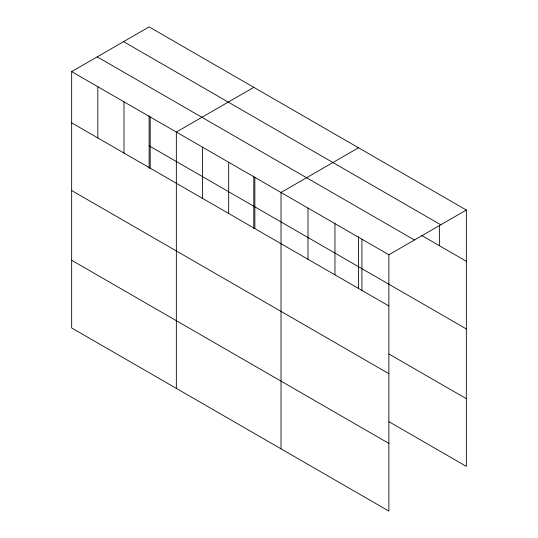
<?xml version="1.0" encoding="UTF-8"?>
<svg xmlns="http://www.w3.org/2000/svg" width="538" height="538" viewBox="0 0 538 538"><rect width="100%" height="100%" fill="white"/><g stroke="black" fill="none" stroke-linecap="round" stroke-linejoin="round"><path stroke-width="0.81" d="M71.662 71.621L388.88 254.763L388.88 511.1L71.662 327.958L71.662 71.621L149.12 26.9L466.338 210.042L466.338 466.379L388.994 421.725M253.801 87.338L176.343 132.059L176.343 388.396M358.483 147.775L281.024 192.496L281.024 448.833M388.88 254.763L466.338 210.042M123.558 41.655L440.777 224.797M421.637 235.449L466.338 261.253M97.223 56.86L414.442 240.002M149.12 145.805L466.338 328.947M71.662 122.832L388.88 305.974M388.994 354.038L466.338 398.685M71.662 190.526L388.88 373.668M71.662 260.264L388.88 443.406M439.371 225.536L439.371 245.691M361.913 239.195L361.913 290.412M358.483 236.592L358.483 288.267M334.952 223.626L334.952 274.844M307.985 208.065L307.985 259.276M254.857 177.385L254.857 228.596M253.801 176.155L253.801 228.657M228.684 162.274L228.684 213.492M202.517 147.17L202.517 198.381M150.176 116.948L150.176 168.165M149.12 115.717L149.12 168.219M124.002 101.837L124.002 153.054M97.835 86.732L97.835 137.943"/></g></svg>
